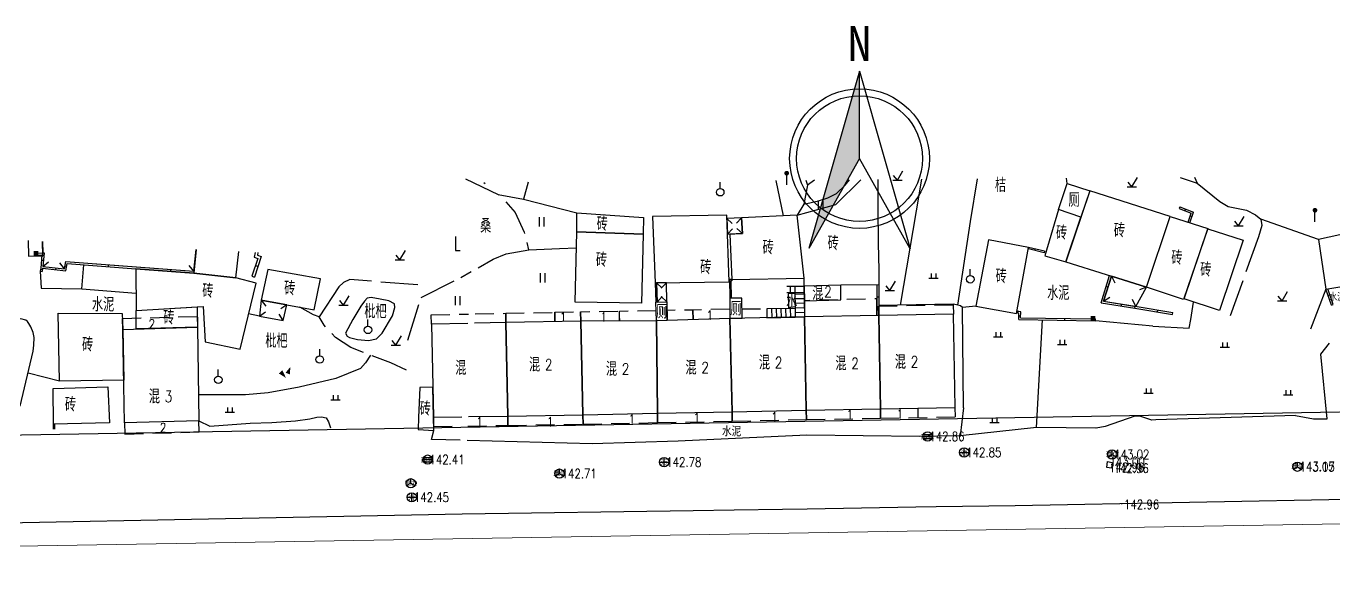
# Model space of a CAD drawing. Extents: x 529262 to 576451, y 2694391 to 2717535.
# Drawn here: x 564894.5 to 565034.8, y 2709668.8 to 2709726.5 of the extents above; entities that cross this region are included whole.
import ezdxf
from ezdxf.enums import TextEntityAlignment as Align
from ezdxf.xclip import XClip

# ---------------------------------------------------------------- set-up
doc = ezdxf.new("R2010")
doc.units = 0
doc.header["$XCLIPFRAME"] = 0
doc.linetypes.add('X3', pattern=[5, 4, -1])
doc.linetypes.add('X5', pattern=[3, 2, -1])
for name, color, linetype in [('a红线图', 1, 'Continuous'), ('COMPONENT', 8, 'Continuous'), ('DLDW', 8, 'Continuous'), ('DLSS', 4, 'Continuous'), ('DMTZ', 8, 'Continuous'), ('GCD', 8, 'Continuous'), ('GXYZ', 8, 'Continuous'), ('JMD', 8, 'Continuous'), ('PP-COM', 7, 'Continuous'), ('RD-红线', 7, 'Continuous'), ('ZBTZ', 8, 'Continuous'), ('ZJ', 7, 'Continuous'), ('路名', 7, 'Continuous')]:
    doc.layers.add(name, color=color, linetype=linetype)
doc.styles.add('HZ', font='rs.shx', dxfattribs={"width": 0.8, "bigfont": 'hztxt.shx'})
doc.styles.get("Standard").update_dxf_attribs({"font": '', "height": 2.5, "bigfont": 'smfs.shx'})
doc.styles.add('宋体', font='', dxfattribs={"width": 0.75})
doc.styles.get('Standard').set_extended_font_data('FangSong_GB2312')
doc.styles.get('宋体').set_extended_font_data('SimSun')
doc.linetypes.add('10421', pattern='A,2,[150,AAA.SHX,S=0.5,R=0,X=0,Y=0.5],1e-11', length=2)
doc.linetypes.add('10422', pattern='A,0.75,[150,AAA.SHX,S=0.5,R=0,X=0,Y=0.5],1.5,[177,AAA.SHX,S=1,R=0,X=0,Y=0.4],0.75', length=3)
doc.linetypes.add('1161', pattern='A,0,[149,AAA.SHX,S=0.15,R=0,X=0,Y=0],-1.6', length=1.6)
doc.linetypes.add('444', pattern='A,4.5,[145,AAA.SHX,S=1,R=0,X=0,Y=1],4.5,-0.5,[146,AAA.SHX,S=1,R=0,X=0,Y=0],-0.5', length=10)

# ---------------------------------------------------------------- blocks, each defined once
blk = doc.blocks.new('Compass1')
for p, q in [((0, 12.5), (-7.25, -12.86)), ((0, 0), (0, 12.5)), ((0, 0), (-7.25, -12.86))]:
    blk.add_line(p, q)
at = {"color": 2}
for p, q in [((0, 12.5), (7.26, -12.9)), ((7.26, -12.9), (0, 0))]:
    blk.add_line(p, q, dxfattribs=at)
at = {"color": 3}
blk.add_circle((0, 0), 10, dxfattribs=at)
at = {"color": 2}
blk.add_circle((0, 0), 9, dxfattribs=at)
blk.add_solid([(-7.25, -12.86), (0, 12.5), (0, 0)], dxfattribs=at)
at = {"color": 3}
blk.add_text('N', height=5, dxfattribs=at).set_placement((-0.01, 13.97), align=Align.CENTER)
blk = doc.blocks.new('A$C19FD0107')
at = {"layer": 'RD-红线', "color": 8, "linetype": 'Continuous', "flags": 128}
blk.add_lwpolyline([(-5851.79, 15296.32), (-6220.87, 15289.86), (-6220.99, 15289.86)], dxfattribs=at)
blk = doc.blocks.new('GC200')
at = {"linetype": 'Continuous', "const_width": 0.2, "flags": 128}
blk.add_lwpolyline([(-0.1, 0, 1), (0.1, 0, 1)], format="xyb", close=True, dxfattribs=at)
blk = doc.blocks.new('gc121')
at = {"color": 8}
for p, q in [((-0.5, -1), (-0.5, 1)), ((0.5, -1), (0.5, 1))]:
    blk.add_line(p, q, dxfattribs=at)
blk = doc.blocks.new('gc125')
at = {"color": 8}
blk.add_line((0, 0.8), (0, 2.2), dxfattribs=at)
blk.add_circle((0, 0), 0.8, dxfattribs=at)
blk = doc.blocks.new('gc119')
at = {"color": 8}
for p, q in [((-1, 0), (1, 0)), ((-0.5, 1), (-0.5, 0)), ((0.5, 1), (0.5, 0))]:
    blk.add_line(p, q, dxfattribs=at)
blk = doc.blocks.new('gc123')
at = {"color": 8}
for p, q in [((-1, 0), (1, 0)), ((0, 0), (-0.8, 1)), ((0, 0), (1.2, 2))]:
    blk.add_line(p, q, dxfattribs=at)
blk = doc.blocks.new('gc165')
at = {"color": 8}
blk.add_line((0, 0), (0, 2), dxfattribs=at)
at = {"color": 8, "const_width": 0.5}
blk.add_lwpolyline([(-0.25, 2.5, 1), (0.25, 2.5, 1)], format="xyb", close=True, dxfattribs=at)
blk = doc.blocks.new('gc205')
for p, q in [((0, 3), (0, 0)), ((0, 0), (1, 0))]:
    blk.add_line(p, q)
blk = doc.blocks.new('gc002')
at = {"color": 8, "const_width": 1}
blk.add_lwpolyline([(-0.5, 0), (0.5, 0)], dxfattribs=at)
blk = doc.blocks.new('gc090')
at = {"color": 8}
for points in [[(-1.02, 0.41, 1, 0, 0), (0.15, -0.9, 0, 0, 0)], [(1.07, 1.45, 0, 1, 0), (0.52, 0.05, 1, 1, 0)]]:
    blk.add_lwpolyline(points, format="xyseb", dxfattribs=at)
blk = doc.blocks.new('gcbj0102')
for p, q in [((-1, 0), (1, 0)), ((0, -1), (0, 1))]:
    blk.add_line(p, q)
blk.add_circle((0, 0), 1)
blk = doc.blocks.new('gcbj0103')
for p, q in [((-1, 0), (1, 0)), ((-0.9, 0.43), (0.9, 0.43)), ((-0.88, -0.47), (0.88, -0.47))]:
    blk.add_line(p, q)
blk.add_circle((0, 0), 1)
blk = doc.blocks.new('gcbj0107')
for q in [(-0.87, -0.5), (0, 1), (0.87, -0.5)]:
    blk.add_line((0, 0), q)
blk.add_circle((0, 0), 1)

msp = doc.modelspace()

# ---------------------------------------------------------------- linework, layer by layer
at = {"layer": 'a红线图', "color": 8, "linetype": 'Continuous', "lineweight": 0, "flags": 128}
msp.add_lwpolyline([(564727.349, 2709667.84), (566620.304, 2709699.43)], dxfattribs=at)
msp.add_lwpolyline([(564727.349, 2709667.84), (566620.304, 2709699.43)], dxfattribs=at)
at = {"layer": 'DLDW', "color": 252, "linetype": 'Continuous', "flags": 128}
for points in [[(565005.306, 2709706.759), (565006.232, 2709709.564), (565008.661, 2709708.755), (565007.707, 2709705.944)], [(564970.008, 2709697.232), (564970.029, 2709695.055), (564971.326, 2709695.087), (564971.297, 2709697.244)], [(564962.067, 2709696.815), (564963.244, 2709696.857), (564963.309, 2709694.837), (564962.138, 2709694.798)]]:
    msp.add_lwpolyline(points, close=True, dxfattribs=at)
at = {"layer": 'DLDW', "color": 252, "linetype": '10421', "flags": 128}
msp.add_lwpolyline([(564977.015, 2709696.29), (564976.342, 2709696.212), (564976.326, 2709697.785), (564976.984, 2709697.785)], close=True, dxfattribs=at)
at = {"layer": 'DLSS', "linetype": 'X3', "flags": 128}
for points, elevation in [([(564941.658, 2709710.058), (564945.159, 2709708.359), (564945.798, 2709707.796), (564946.964, 2709706.426), (564947.936, 2709704.315), (564948.412, 2709702.436)], 143.538), ([(565026.758, 2709703.816), (565023.497, 2709694.682)], 143.55), ([(564935.322, 2709689.487), (564933.628, 2709690.3), (564931.443, 2709691.111), (564929.326, 2709691.936), (564927.707, 2709693.006), (564926.472, 2709694.323), (564925.945, 2709695.218), (564925.32, 2709695.447), (564923.851, 2709696.269)], 143.017)]:
    msp.add_lwpolyline(points, dxfattribs=dict(at, elevation=elevation))
msp.add_lwpolyline([(565018.338, 2709710.209), (565020.166, 2709709.59)], dxfattribs=at)
at = {"layer": 'DLSS', "linetype": 'X3'}
for points in [[(565019.91, 2709710.22), (565020.166, 2709709.59), (565022.598, 2709707.604), (565023.524, 2709707.098), (565025.471, 2709706.672), (565026.444, 2709706.193), (565027.002, 2709705.735), (565027.127, 2709705.032), (565026.758, 2709703.816)], [(564943.02, 2709700.513), (564944.635, 2709701.418), (564946.029, 2709701.995), (564948.437, 2709702.441), (564951.753, 2709702.564), (564953.568, 2709702.632)], [(564935.473, 2709692.727), (564936.879, 2709697.302), (564941.141, 2709699.461), (564942.263, 2709700.09)], [(564936.55, 2709698.658), (564929.251, 2709699.231), (564928.547, 2709698.93), (564928.059, 2709698.439), (564925.945, 2709695.218)]]:
    msp.add_lwpolyline(points, dxfattribs=at)
at = {"layer": 'DLSS', "linetype": 'Continuous', "elevation": 143.094, "flags": 128}
for points in [[(565070.733, 2709676.198), (565038.074, 2709675.63), (565000.635, 2709674.943), (564992.155, 2709674.806)], [(564989.996, 2709674.772), (564978.318, 2709674.583)], [(564941.297, 2709674.027), (564864.998, 2709672.521)], [(564975.671, 2709674.541), (564970.47, 2709674.457), (564966.092, 2709674.401), (564941.297, 2709674.027)]]:
    msp.add_lwpolyline(points, dxfattribs=at)
at = {"layer": 'DMTZ', "linetype": '10422', "flags": 128}
for points, elevation in [([(564977.968, 2709707.33), (564979.537, 2709707.686), (564980.529, 2709708.016), (564981.466, 2709708.471), (564982.416, 2709709.358), (564982.847, 2709709.948)], 143.394), ([(564994.487, 2709696.495), (564994.034, 2709696.594), (564985.996, 2709696.463)], 143.464), ([(564914.192, 2709683.471), (564918.544, 2709683.8), (564920.859, 2709683.865)], 143.488)]:
    msp.add_lwpolyline(points, dxfattribs=dict(at, elevation=elevation))
at = {"layer": 'DMTZ', "linetype": '10421'}
for points in [[(564943.623, 2709709.66), (564943.759, 2709709.553)], [(565009.287, 2709683.282), (565002.921, 2709683.345), (564994.738, 2709682.443)]]:
    msp.add_lwpolyline(points, dxfattribs=at)
at = {"layer": 'DMTZ', "linetype": '10421', "elevation": 143.597, "flags": 128}
msp.add_lwpolyline([(564928.937, 2709693.161), (564929.208, 2709693.015), (564930.063, 2709692.806), (564931.252, 2709692.702), (564932.107, 2709692.869), (564932.712, 2709693.474), (564933.818, 2709695.33), (564934.068, 2709696.227), (564934.019, 2709696.645), (564933.422, 2709696.937), (564932.504, 2709697.145), (564931.523, 2709697.291), (564931.107, 2709697.227), (564930.814, 2709696.916), (564930.418, 2709696.394), (564929.542, 2709694.955), (564928.76, 2709693.495)], close=True, dxfattribs=at)
at = {"layer": 'DMTZ', "linetype": '10422', "flags": 128}
for points in [[(564995.115, 2709685.457), (564994.982, 2709696.218), (564994.766, 2709696.429), (564994.487, 2709696.495)], [(564893.866, 2709685.648), (564895.258, 2709691.548), (564895.306, 2709692.197), (564895.354, 2709692.998), (564895.255, 2709693.557), (564894.985, 2709694.142), (564894.783, 2709694.517), (564894.629, 2709694.731), (564894.46, 2709694.863), (564893.929, 2709695.012), (564893.007, 2709694.992)]]:
    msp.add_lwpolyline(points, dxfattribs=at)
at = {"layer": 'DMTZ', "linetype": '10421', "elevation": 143.891, "flags": 128}
msp.add_lwpolyline([(564920.859, 2709683.865), (564923.392, 2709684.055), (564924.942, 2709684.273), (564925.705, 2709684.447), (564926.18, 2709684.494), (564926.707, 2709684.372), (564926.962, 2709683.963), (564927.176, 2709683.322)], dxfattribs=at)
at = {"layer": 'DMTZ', "linetype": '10421', "flags": 128}
msp.add_lwpolyline([(565030.741, 2709684.627), (565015.751, 2709684.162), (565015.319, 2709684.141), (565014.123, 2709684.525), (565013.48, 2709684.558), (565010.315, 2709683.442), (565009.337, 2709683.282)], dxfattribs=at)
at = {"layer": 'DMTZ', "linetype": '10422'}
msp.add_lwpolyline([(564964.485, 2709681.864), (564955.243, 2709681.594)], dxfattribs=at)
at = {"layer": 'GXYZ', "linetype": 'Continuous', "flags": 128}
msp.add_lwpolyline([(565010.984, 2709678.963), (565010.492, 2709679.059), (565010.547, 2709679.684), (565011.039, 2709679.588)], close=True, dxfattribs=at)
at = {"layer": 'JMD', "linetype": 'Continuous'}
for p, q in [((565018.336, 2709707.044), (565018.261, 2709706.858)), ((564969.695, 2709705.808), (564970.284, 2709705.266)), ((564971.276, 2709705.877), (564970.739, 2709705.284)), ((565018.91, 2709706.814, 143.454), (565018.836, 2709706.629, 143.454)), ((565019.619, 2709706.003), (565019.429, 2709706.066)), ((564969.76, 2709704.101), (564970.298, 2709704.692)), ((564971.371, 2709704.192), (564970.774, 2709704.725)), ((564895.724, 2709701.868), (564895.719, 2709702.076)), ((564896.139, 2709701.324), (564896.339, 2709701.306)), ((565002.771, 2709702.514), (565002.736, 2709702.368)), ((565003.798, 2709702.268), (565003.763, 2709702.122)), ((564896.008, 2709700.141), (564896.205, 2709700.109)), ((564896.039, 2709700.336, 143.444), (564896.236, 2709700.304, 143.444)), ((564896.277, 2709700.643), (564896.897, 2709701.148)), ((564897.683, 2709700.285), (564897.705, 2709700.484)), ((564898.6, 2709700.384), (564898.121, 2709701.024)), ((564898.85, 2709700.651), (564898.653, 2709700.685)), ((564903.327, 2709700.625), (564903.342, 2709700.824)), ((564909.994, 2709700.11), (564910.009, 2709700.309)), ((564912.496, 2709700.121), (564911.984, 2709700.736)), ((564919.097, 2709700.745), (564919.382, 2709700.652)), ((564918.718, 2709699.592), (564919.003, 2709699.498)), ((564962.144, 2709698.886), (564962.723, 2709698.335)), ((564963.215, 2709698.901), (564962.657, 2709698.328)), ((564970.244, 2709699.246), (564970.249, 2709699.096)), ((564976.127, 2709698.537), (564977.997, 2709698.538)), ((564976.494, 2709698.543), (564976.51, 2709697.807)), ((564976.994, 2709698.55), (564977.008, 2709697.814)), ((564977.997, 2709698.538), (564978.009, 2709697.829)), ((565010.419, 2709698.497), (565010.61, 2709698.437)), ((565010.974, 2709699.602), (565011.345, 2709698.893)), ((564962.023, 2709698.057), (564962.173, 2709698.062)), ((564962.217, 2709696.821), (564962.762, 2709697.406)), ((564963.244, 2709696.857), (564962.664, 2709697.409)), ((564969.997, 2709698.435), (564970.147, 2709698.436)), ((564978.009, 2709697.829), (564976.144, 2709697.801)), ((564976.983, 2709697.814), (564977.037, 2709695.2)), ((564976.986, 2709697.7), (564978.011, 2709697.715)), ((564976.996, 2709697.2), (564978.019, 2709697.217)), ((564985.996, 2709697.362, -742.682), (564985.796, 2709697.362, -742.682)), ((565010.133, 2709696.91), (565010.813, 2709697.331)), ((565013.594, 2709696.356), (565013.245, 2709697.076)), ((565014.749, 2709698.422), (565014.005, 2709698.126)), ((565034.227, 2709697.52), (565034.416, 2709697.585)), ((564919.532, 2709695.308), (564920.174, 2709695.784)), ((564919.732, 2709697.014), (564920.208, 2709696.371)), ((564922.482, 2709696.517), (564921.811, 2709696.081)), ((564977.018, 2709696.117), (564974.004, 2709696.094)), ((564974.004, 2709696.094), (564974.008, 2709695.132)), ((564974.504, 2709696.098), (564974.51, 2709695.143)), ((564975.004, 2709696.102), (564975.013, 2709695.155)), ((564975.504, 2709696.105), (564975.515, 2709695.166)), ((564976.004, 2709696.109), (564976.018, 2709695.177)), ((564976.504, 2709696.113), (564976.52, 2709695.189)), ((564977.006, 2709696.7), (564978.028, 2709696.718)), ((564977.017, 2709696.2), (564978.037, 2709696.219)), ((564977.027, 2709695.7), (564978.045, 2709695.72)), ((565000.94, 2709695.624, -519.975), (565000.976, 2709695.82, -519.975)), ((565012.043, 2709696.402), (565012.075, 2709696.599)), ((565013.491, 2709696.17), (565013.523, 2709696.367)), ((565015.925, 2709695.767, 143.352), (565015.957, 2709695.965, 143.352)), ((565017.548, 2709695.499), (565017.58, 2709695.696)), ((565034.589, 2709696.481), (565034.778, 2709696.547)), ((564922.075, 2709694.848), (564921.639, 2709695.519)), ((564974.008, 2709695.132), (564977.037, 2709695.2)), ((564977.037, 2709695.2), (564978.045, 2709695.221)), ((565001.034, 2709695.338), (565001.234, 2709695.333)), ((565005.959, 2709694.861), (565005.962, 2709695.061)), ((565009.25, 2709694.809), (565009.253, 2709695.009)), ((564897.426, 2709683.491, 142.912), (564897.576, 2709683.493, 142.912)), ((564897.56, 2709683.163, 142.81), (564897.58, 2709683.18))]:
    msp.add_line(p, q, dxfattribs=at)
at = {"layer": 'JMD', "linetype": 'Continuous', "flags": 128}
for points, elevation in [([(564985.898, 2709709.97), (564985.887, 2709707.135), (564985.946, 2709703.113), (564986.015, 2709700.265), (564985.997, 2709698.679), (564981.923, 2709698.643), (564977.997, 2709698.538), (564977.982, 2709699.382), (564977.237, 2709706.137), (564981.407, 2709707.282), (564984.073, 2709709.957)], -742.682), ([(565018.336, 2709707.044), (565019.772, 2709706.47)], 143.454), ([(565018.261, 2709706.858), (565019.523, 2709706.354)], 143.454), ([(564896.25, 2709703.34), (564896.278, 2709702.1), (564896.413, 2709702.105), (564896.277, 2709700.643), (564898.6, 2709700.384), (564898.742, 2709701.189), (564912.496, 2709700.121), (564912.747, 2709702.478)], 143.642), ([(564896.06, 2709700.466), (564896.008, 2709700.141)], 143.444), ([(564896.259, 2709700.444), (564896.205, 2709700.109)], 143.444), ([(564985.797, 2709698.677), (564985.795, 2709695.383)], -742.682), ([(564985.997, 2709698.679), (564985.995, 2709695.387)], -742.682), ([(565001.041, 2709695.605), (565000.789, 2709695.652)], -519.975), ([(565001.245, 2709695.771), (565000.825, 2709695.848)], -519.975), ([(565013.491, 2709696.17), (565017.548, 2709695.499)], 143.352), ([(565013.523, 2709696.367), (565017.58, 2709695.696)], 143.352), ([(564941.903, 2709694.529), (564937.986, 2709694.452), (564938.204, 2709684.451), (564941.252, 2709684.498)], 142.839), ([(564941.979, 2709684.509), (564946.176, 2709684.573), (564945.983, 2709694.609), (564942.632, 2709694.543)], 142.839), ([(564897.43, 2709683.178), (564897.424, 2709683.699)], 142.912), ([(564897.58, 2709683.18), (564897.574, 2709683.703)], 142.912)]:
    msp.add_lwpolyline(points, dxfattribs=dict(at, elevation=elevation))
for points in [[(565008.661, 2709708.755), (565006.076, 2709701.133), (565014.749, 2709698.422), (565017.277, 2709705.996)], [(564953.611, 2709704.374), (564953.613, 2709706.403), (564960.756, 2709705.893), (564960.711, 2709704.124)], [(564961.717, 2709705.999), (564961.994, 2709698.884), (564969.952, 2709698.996), (564969.683, 2709706.149)], [(564971.371, 2709704.192), (564971.276, 2709705.877), (564969.695, 2709705.808), (564969.76, 2709704.101)], [(564970.244, 2709699.246), (564977.982, 2709699.382), (564977.237, 2709706.137), (564971.276, 2709705.877), (564971.371, 2709704.192), (564970.029, 2709704.116)], [(565007.707, 2709705.944), (565005.306, 2709706.759), (565003.814, 2709701.791), (565006.076, 2709701.133)], [(565017.277, 2709705.996), (565021.315, 2709704.716), (565018.713, 2709697.094), (565014.749, 2709698.422)], [(565021.331, 2709704.667), (565025.132, 2709703.456), (565022.588, 2709695.914), (565018.783, 2709697.154)], [(564997.795, 2709703.495), (564996.427, 2709696.384), (565000.776, 2709695.581), (565002.087, 2709702.678)], [(564963.215, 2709698.901), (564962.144, 2709698.886), (564962.217, 2709696.821), (564963.244, 2709696.857)], [(564981.923, 2709698.643), (564977.997, 2709698.538), (564978.024, 2709696.967), (564981.95, 2709697.072)], [(564946.176, 2709684.573), (564954.25, 2709684.715), (564954.016, 2709694.767), (564945.983, 2709694.609)], [(564954.25, 2709684.715), (564962.248, 2709684.869), (564962.138, 2709694.798), (564954.016, 2709694.767)], [(564962.138, 2709694.798), (564962.248, 2709684.869), (564970.254, 2709685.02), (564970.029, 2709695.055)], [(564970.029, 2709695.055), (564970.254, 2709685.02), (564978.22, 2709685.198), (564978.045, 2709695.221)], [(564978.045, 2709695.221), (564978.22, 2709685.198), (564986.177, 2709685.352), (564985.995, 2709695.387)], [(564985.995, 2709695.387), (564986.177, 2709685.352), (564994.221, 2709685.487), (564994.021, 2709695.532)], [(564938.133, 2709687.674), (564936.732, 2709687.643), (564936.622, 2709684.423), (564936.582, 2709683.124), (564938.262, 2709683.034), (564938.204, 2709684.451)]]:
    msp.add_lwpolyline(points, close=True, dxfattribs=at)
for points in [[(565019.205, 2709705.385), (565019.523, 2709706.354)], [(565019.396, 2709705.324), (565019.772, 2709706.47)], [(565003.798, 2709702.268), (565002.087, 2709702.678)], [(564895.321, 2709702.06), (564895.326, 2709702.06)], [(564895.719, 2709702.076), (564896.413, 2709702.105)], [(564895.724, 2709701.868), (564896.193, 2709701.896)], [(564896.193, 2709701.896), (564896.06, 2709700.466)], [(564896.413, 2709702.105), (564896.277, 2709700.643)], [(564912.747, 2709702.478), (564912.475, 2709699.922), (564916.986, 2709699.432), (564917.324, 2709702.239)], [(564919.35, 2709701.514), (564918.718, 2709699.592)], [(564919.058, 2709702.148), (564918.984, 2709701.646)], [(564918.984, 2709701.646), (564919.35, 2709701.514)], [(564919.726, 2709701.697), (564919.003, 2709699.498)], [(564919.359, 2709702.133), (564919.316, 2709701.845)], [(564919.316, 2709701.845), (564919.726, 2709701.697)], [(565003.763, 2709702.122), (565002.059, 2709702.53)], [(564896.259, 2709700.444), (564898.765, 2709700.164)], [(564896.277, 2709700.643), (564898.6, 2709700.384)], [(564898.6, 2709700.384), (564898.742, 2709701.189)], [(564898.742, 2709701.189), (564906.288, 2709700.59)], [(564898.765, 2709700.164), (564898.908, 2709700.975)], [(564898.908, 2709700.975), (564906.273, 2709700.391)], [(564906.273, 2709700.391), (564912.475, 2709699.922)], [(564906.288, 2709700.59), (564912.496, 2709700.121)], [(564961.994, 2709698.884), (564962.067, 2709696.815)], [(564962.144, 2709698.886), (564962.217, 2709696.821)], [(564970.244, 2709699.246), (564969.99, 2709699.237)], [(564969.99, 2709699.237), (564970.008, 2709697.232)], [(564970.249, 2709699.096), (564970.141, 2709699.092)], [(564970.141, 2709699.092), (564970.158, 2709697.233)], [(564978.054, 2709695.221), (564978.024, 2709696.967), (564977.997, 2709698.538)], [(565009.873, 2709696.749), (565010.783, 2709699.662)], [(565010.133, 2709696.91), (565010.974, 2709699.602)], [(565034.589, 2709696.481), (565033.987, 2709698.212)], [(565034.778, 2709696.547), (565034.187, 2709698.245)], [(565001.229, 2709695.135), (565001.245, 2709695.771)], [(565009.873, 2709696.749), (565013.491, 2709696.17)], [(565010.133, 2709696.91), (565013.523, 2709696.367)], [(565001.024, 2709694.938), (565001.041, 2709695.605)], [(565001.024, 2709694.938), (565009.25, 2709694.809)], [(565001.229, 2709695.135), (565009.253, 2709695.009)], [(565010.984, 2709678.963), (565010.492, 2709679.059), (565010.547, 2709679.684), (565011.039, 2709679.588)]]:
    msp.add_lwpolyline(points, dxfattribs=at)
for points, elevation in [([(564953.426, 2709696.817), (564953.611, 2709704.374), (564960.711, 2709704.124), (564960.525, 2709696.707)], 142.53), ([(565033.197, 2709703.524), (565033.987, 2709698.212), (565039.606, 2709699.131), (565038.592, 2709704.728)], 143.679), ([(564906.273, 2709700.391), (564906.318, 2709695.92), (564913.478, 2709696.342), (564913.701, 2709692.56), (564917.448, 2709691.763), (564919.172, 2709698.859), (564916.986, 2709699.432), (564912.475, 2709699.922)], -519.691), ([(564920.431, 2709700.32), (564919.732, 2709697.014), (564925.411, 2709695.987), (564926.087, 2709699.311)], 144.197), ([(565013.594, 2709696.356), (565014.749, 2709698.422), (565010.974, 2709699.602), (565010.133, 2709696.91)], 143.352), ([(564912.855, 2709696.305), (564912.89, 2709694.11), (564906.303, 2709693.927), (564906.318, 2709695.92)], 143.419), ([(564919.732, 2709697.014), (564919.532, 2709695.308), (564922.075, 2709694.848), (564922.482, 2709696.517)], 144.16), ([(564898.066, 2709688.334), (564897.943, 2709695.635), (564904.805, 2709695.599), (564904.855, 2709693.887), (564904.966, 2709688.43)], 142.928), ([(564904.855, 2709693.887), (564912.89, 2709694.11), (564913.028, 2709684.078), (564905.061, 2709683.832)], -520.534), ([(564897.376, 2709687.548), (564903.271, 2709687.727), (564903.453, 2709683.846), (564897.424, 2709683.699)], 142.912)]:
    msp.add_lwpolyline(points, close=True, dxfattribs=dict(at, elevation=elevation))
at = {"layer": 'JMD', "linetype": 'X5'}
for points, elevation in [([(564894.715, 2709703.42), (564894.753, 2709701.744), (564896.285, 2709701.779), (564896.25, 2709703.34)], -741.653), ([(564904.855, 2709693.887), (564904.822, 2709695.054), (564912.857, 2709695.277), (564912.89, 2709694.11)], -520.534), ([(564937.986, 2709694.452), (564937.966, 2709695.455), (564941.968, 2709695.533)], 142.839), ([(564942.697, 2709695.548), (564945.963, 2709695.612), (564945.983, 2709694.609)], 142.839), ([(564905.061, 2709683.832), (564905.098, 2709682.635), (564913.065, 2709682.881), (564913.028, 2709684.078)], 142.707)]:
    msp.add_lwpolyline(points, dxfattribs=dict(at, elevation=elevation))
at = {"layer": 'JMD', "linetype": '444', "elevation": 143.396, "flags": 128}
msp.add_lwpolyline([(564896.008, 2709700.141), (564896.09, 2709698.296), (564900.467, 2709698.241), (564900.691, 2709700.834)], dxfattribs=at)
at = {"layer": 'JMD', "linetype": 'X5', "elevation": -742.682, "flags": 128}
msp.add_lwpolyline([(564985.795, 2709695.383), (564985.796, 2709697.175), (564978.024, 2709696.967), (564978.054, 2709695.221)], dxfattribs=at)
at = {"layer": 'JMD', "linetype": 'X5'}
for points in [[(564945.983, 2709694.609), (564945.963, 2709695.612), (564951.231, 2709695.716), (564951.25, 2709694.713)], [(564951.25, 2709694.713), (564951.231, 2709695.716), (564953.996, 2709695.77), (564954.016, 2709694.767)], [(564985.995, 2709695.387), (564985.976, 2709696.39), (564994.001, 2709696.535), (564994.021, 2709695.532)], [(564938.204, 2709684.451), (564938.223, 2709683.448), (564941.187, 2709683.494)], [(564941.914, 2709683.505), (564946.195, 2709683.57), (564946.176, 2709684.573)], [(564946.176, 2709684.573), (564946.195, 2709683.57), (564954.269, 2709683.712), (564954.25, 2709684.715)], [(564954.25, 2709684.715), (564954.269, 2709683.712), (564962.267, 2709683.866), (564962.248, 2709684.869)], [(564962.248, 2709684.869), (564962.267, 2709683.866), (564970.273, 2709684.017), (564970.254, 2709685.02)], [(564970.254, 2709685.02), (564970.273, 2709684.017), (564978.239, 2709684.195), (564978.22, 2709685.198)], [(564978.22, 2709685.198), (564978.239, 2709684.195), (564986.196, 2709684.349), (564986.177, 2709685.352)], [(564986.177, 2709685.352), (564986.196, 2709684.349), (564994.24, 2709684.484), (564994.221, 2709685.487)]]:
    msp.add_lwpolyline(points, dxfattribs=at)
at = {"layer": 'JMD', "linetype": 'X5', "flags": 128}
for points in [[(564954.016, 2709694.767), (564953.996, 2709695.77), (564958.175, 2709695.857), (564958.179, 2709694.783)], [(564958.179, 2709694.783), (564958.175, 2709695.857), (564962.098, 2709695.927), (564962.138, 2709694.798)], [(564963.309, 2709694.837), (564963.273, 2709695.953), (564966.043, 2709695.999), (564966.078, 2709694.927)], [(564966.078, 2709694.927), (564966.043, 2709695.999), (564970.021, 2709696.08), (564970.029, 2709695.055)], [(564971.312, 2709696.085), (564974.004, 2709696.094), (564974.008, 2709695.132)], [(564990.199, 2709685.42), (564990.215, 2709684.417)]]:
    msp.add_lwpolyline(points, dxfattribs=at)
at = {"layer": 'JMD', "linetype": '444', "flags": 128}
msp.add_lwpolyline([(565034.132, 2709684.262), (565033.448, 2709691.206)], dxfattribs=at)
at = {"layer": 'ZBTZ', "linetype": 'Continuous'}
msp.add_lwpolyline([(564948.388, 2709709.695), (564947.861, 2709707.86)], dxfattribs=at)
at = {"layer": 'ZBTZ', "linetype": '1161'}
for points in [[(564974.944, 2709709.89), (564975.762, 2709706.073)], [(564978.177, 2709709.914), (564978.339, 2709709.376)], [(564978.339, 2709709.376), (564977.968, 2709707.33), (564977.237, 2709706.137)]]:
    msp.add_lwpolyline(points, dxfattribs=at)
at = {"layer": 'ZBTZ', "linetype": 'Continuous', "elevation": 143.205, "flags": 128}
msp.add_lwpolyline([(564979.092, 2709709.921), (564978.339, 2709709.376)], dxfattribs=at)
at = {"layer": 'ZBTZ', "linetype": '1161', "flags": 128}
for points, elevation in [([(564990.58, 2709710.005), (564990.002, 2709706.609), (564988.284, 2709696.5)], 143.55), ([(564994.487, 2709696.495), (564995.838, 2709705.47), (564996.587, 2709710.049)], 143.464), ([(565006.232, 2709709.564), (565006.162, 2709710.119)], 143.497), ([(564945.159, 2709708.359), (564947.861, 2709707.86), (564953.613, 2709706.403)], 142.858), ([(565033.197, 2709703.524), (565027.002, 2709705.735)], 143.679), ([(564900.467, 2709698.241), (564906.299, 2709697.785)], 143.417), ([(565033.987, 2709698.212), (565032.356, 2709693.897)], 143.731), ([(565015.406, 2709694.22), (565019.314, 2709694.009), (565019.49, 2709694.952), (565019.797, 2709696.823)], 143.314), ([(565015.406, 2709694.22), (565009.25, 2709694.809)], 143.314), ([(565033.448, 2709691.206), (565034.38, 2709692.414)], 143.706), ([(564931.443, 2709691.111), (564930.919, 2709690.292), (564930.378, 2709689.668), (564927.743, 2709688.622), (564923.799, 2709687.664), (564920.468, 2709687.062), (564918.048, 2709686.871), (564912.99, 2709686.839)], 143.17), ([(564898.066, 2709688.334), (564894.703, 2709689.198)], 142.928), ([(564995.115, 2709685.457), (564994.738, 2709682.443)], 143.179), ([(565030.741, 2709684.627), (565032.677, 2709684.291), (565034.132, 2709684.262)], 143.535), ([(564941.089, 2709681.984), (564937.989, 2709682.069), (564938.262, 2709683.034)], 142.63), ([(564955.243, 2709681.594), (564941.813, 2709681.964)], 142.63), ([(564994.738, 2709682.443), (564992.333, 2709682.414), (564990.378, 2709682.386), (564978.267, 2709682.524), (564964.485, 2709681.864)], 142.718), ([(564992.155, 2709674.806), (564989.996, 2709674.772)], 143.094), ([(564978.318, 2709674.583), (564975.671, 2709674.541)], 143.094)]:
    msp.add_lwpolyline(points, dxfattribs=dict(at, elevation=elevation))
at = {"layer": 'ZBTZ', "linetype": '1161', "ltscale": 0.5, "flags": 128}
msp.add_lwpolyline([(564996.427, 2709696.384), (564994.982, 2709696.218)], dxfattribs=at)
for points, elevation in [([(564919.532, 2709695.308), (564918.369, 2709695.555)], 143.814), ([(564913.028, 2709684.078), (564914.192, 2709683.471)], 142.707)]:
    msp.add_lwpolyline(points, dxfattribs=dict(at, elevation=elevation))
at = {"layer": 'ZBTZ', "linetype": 'Continuous', "flags": 128}
msp.add_lwpolyline([(565002.921, 2709683.345), (565003.59, 2709694.898)], dxfattribs=at)

# ---------------------------------------------------------------- block references
at = {"layer": 'COMPONENT', "linetype": 'Continuous', "xscale": 0.5, "yscale": 0.5}
for name, p in [('gcbj0103', (564991.238, 2709682.39)), ('gcbj0103', (564937.584, 2709679.894)), ('gcbj0102', (564995.163, 2709680.662)), ('gcbj0107', (565011.047, 2709680.443)), ('gcbj0107', (564951.733, 2709678.39)), ('gcbj0102', (564962.964, 2709679.634)), ('gcbj0107', (565030.936, 2709679.136)), ('gcbj0107', (564935.769, 2709677.351)), ('gcbj0102', (564935.88, 2709675.845))]:
    msp.add_blockref(name, p, dxfattribs=at)
at = {"layer": 'DMTZ', "linetype": 'Continuous', "xscale": 0.5, "yscale": 0.5}
msp.add_blockref('gc090', (564922.312, 2709689.115), dxfattribs=at)
at = {"layer": 'GCD', "linetype": 'Continuous'}
ref = msp.add_blockref('GC200', (564991.198, 2709682.39, 142.856), dxfattribs=dict(at, xscale=0.1999999999534339, yscale=0.1999999999534339, zscale=0.1999999999534339))
ref.add_attrib('height', '142.86', dxfattribs={"linetype": 'Continuous', "height": 1, "style": 'HZ', "width": 0.8}).set_placement((564991.438, 2709682.39, 142.856), align=Align.MIDDLE_LEFT)
ref = msp.add_blockref('GC200', (564991.198, 2709682.39, 142.856), dxfattribs=dict(at, xscale=0.1999999999534339, yscale=0.1999999999534339, zscale=0.1999999999534339))
ref.add_attrib('height', '142.86', dxfattribs={"linetype": 'Continuous', "height": 1, "style": 'HZ', "width": 0.8}).set_placement((564991.438, 2709682.39, 142.856), align=Align.MIDDLE_LEFT)
ref = msp.add_blockref('GC200', (564937.543, 2709679.892, 142.411), dxfattribs=dict(at, xscale=0.1999999999534339, yscale=0.1999999999534339, zscale=0.1999999999534339))
ref.add_attrib('height', '142.41', dxfattribs={"linetype": 'Continuous', "height": 1, "style": 'HZ', "width": 0.8}).set_placement((564937.783, 2709679.892, 142.411), align=Align.MIDDLE_LEFT)
ref = msp.add_blockref('GC200', (564937.543, 2709679.892, 142.411), dxfattribs=dict(at, xscale=0.1999999999534339, yscale=0.1999999999534339, zscale=0.1999999999534339))
ref.add_attrib('height', '142.41', dxfattribs={"linetype": 'Continuous', "height": 1, "style": 'HZ', "width": 0.8}).set_placement((564937.783, 2709679.892, 142.411), align=Align.MIDDLE_LEFT)
ref = msp.add_blockref('GC200', (564995.154, 2709680.667, 142.847), dxfattribs=dict(at, xscale=0.1999999999534339, yscale=0.1999999999534339, zscale=0.1999999999534339))
ref.add_attrib('height', '142.85', dxfattribs={"linetype": 'Continuous', "height": 1, "style": 'HZ', "width": 0.8}).set_placement((564995.394, 2709680.667, 142.847), align=Align.MIDDLE_LEFT)
ref = msp.add_blockref('GC200', (564995.154, 2709680.667, 142.847), dxfattribs=dict(at, xscale=0.1999999999534339, yscale=0.1999999999534339, zscale=0.1999999999534339))
ref.add_attrib('height', '142.85', dxfattribs={"linetype": 'Continuous', "height": 1, "style": 'HZ', "width": 0.8}).set_placement((564995.394, 2709680.667, 142.847), align=Align.MIDDLE_LEFT)
ref = msp.add_blockref('GC200', (565011.043, 2709680.449, 143.017), dxfattribs=dict(at, xscale=0.1999999999534339, yscale=0.1999999999534339, zscale=0.1999999999534339))
ref.add_attrib('height', '143.02', dxfattribs={"linetype": 'Continuous', "height": 1, "style": 'HZ', "width": 0.8}).set_placement((565011.283, 2709680.449, 143.017), align=Align.MIDDLE_LEFT)
ref = msp.add_blockref('GC200', (565011.043, 2709680.449, 143.017), dxfattribs=dict(at, xscale=0.1999999999534339, yscale=0.1999999999534339, zscale=0.1999999999534339))
ref.add_attrib('height', '143.02', dxfattribs={"linetype": 'Continuous', "height": 1, "style": 'HZ', "width": 0.8}).set_placement((565011.283, 2709680.449, 143.017), align=Align.MIDDLE_LEFT)
ref = msp.add_blockref('GC200', (564951.728, 2709678.395, 142.714), dxfattribs=dict(at, xscale=0.1999999999534339, yscale=0.1999999999534339, zscale=0.1999999999534339))
ref.add_attrib('height', '142.71', dxfattribs={"linetype": 'Continuous', "height": 1, "style": 'HZ', "width": 0.8}).set_placement((564951.968, 2709678.395, 142.714), align=Align.MIDDLE_LEFT)
ref = msp.add_blockref('GC200', (564951.728, 2709678.395, 142.714), dxfattribs=dict(at, xscale=0.1999999999534339, yscale=0.1999999999534339, zscale=0.1999999999534339))
ref.add_attrib('height', '142.71', dxfattribs={"linetype": 'Continuous', "height": 1, "style": 'HZ', "width": 0.8}).set_placement((564951.968, 2709678.395, 142.714), align=Align.MIDDLE_LEFT)
ref = msp.add_blockref('GC200', (564962.955, 2709679.636, 142.775), dxfattribs=dict(at, xscale=0.1999999999534339, yscale=0.1999999999534339, zscale=0.1999999999534339))
ref.add_attrib('height', '142.78', dxfattribs={"linetype": 'Continuous', "height": 1, "style": 'HZ', "width": 0.8}).set_placement((564963.195, 2709679.636, 142.775), align=Align.MIDDLE_LEFT)
ref = msp.add_blockref('GC200', (564962.955, 2709679.636, 142.775), dxfattribs=dict(at, xscale=0.1999999999534339, yscale=0.1999999999534339, zscale=0.1999999999534339))
ref.add_attrib('height', '142.78', dxfattribs={"linetype": 'Continuous', "height": 1, "style": 'HZ', "width": 0.8}).set_placement((564963.195, 2709679.636, 142.775), align=Align.MIDDLE_LEFT)
ref = msp.add_blockref('GC200', (565010.488, 2709679.062, 142.963), dxfattribs=dict(at, xscale=0.1999999999534339, yscale=0.1999999999534339, zscale=0.1999999999534339))
ref.add_attrib('height', '142.96', dxfattribs={"linetype": 'Continuous', "height": 1, "style": 'HZ', "width": 0.8}).set_placement((565010.728, 2709679.062, 142.963), align=Align.MIDDLE_LEFT)
ref = msp.add_blockref('GC200', (565010.488, 2709679.062, 142.963), dxfattribs=dict(at, xscale=0.1999999999534339, yscale=0.1999999999534339, zscale=0.1999999999534339))
ref.add_attrib('height', '142.96', dxfattribs={"linetype": 'Continuous', "height": 1, "style": 'HZ', "width": 0.8}).set_placement((565010.728, 2709679.062, 142.963), align=Align.MIDDLE_LEFT)
ref = msp.add_blockref('GC200', (565010.543, 2709679.687, 142.997), dxfattribs=dict(at, xscale=0.1999999999534339, yscale=0.1999999999534339, zscale=0.1999999999534339))
ref.add_attrib('height', '143.00', dxfattribs={"linetype": 'Continuous', "height": 1, "style": 'HZ', "width": 0.8}).set_placement((565010.783, 2709679.687, 142.997), align=Align.MIDDLE_LEFT)
ref = msp.add_blockref('GC200', (565010.543, 2709679.687, 142.997), dxfattribs=dict(at, xscale=0.1999999999534339, yscale=0.1999999999534339, zscale=0.1999999999534339))
ref.add_attrib('height', '143.00', dxfattribs={"linetype": 'Continuous', "height": 1, "style": 'HZ', "width": 0.8}).set_placement((565010.783, 2709679.687, 142.997), align=Align.MIDDLE_LEFT)
ref = msp.add_blockref('GC200', (565010.98, 2709678.966, 142.961), dxfattribs=dict(at, xscale=0.1999999999534339, yscale=0.1999999999534339, zscale=0.1999999999534339))
ref.add_attrib('height', '142.96', dxfattribs={"linetype": 'Continuous', "height": 1, "style": 'HZ', "width": 0.8}).set_placement((565011.22, 2709678.966, 142.961), align=Align.MIDDLE_LEFT)
ref = msp.add_blockref('GC200', (565010.98, 2709678.966, 142.961), dxfattribs=dict(at, xscale=0.1999999999534339, yscale=0.1999999999534339, zscale=0.1999999999534339))
ref.add_attrib('height', '142.96', dxfattribs={"linetype": 'Continuous', "height": 1, "style": 'HZ', "width": 0.8}).set_placement((565011.22, 2709678.966, 142.961), align=Align.MIDDLE_LEFT)
ref = msp.add_blockref('GC200', (565030.928, 2709679.136, 143.049), dxfattribs=dict(at, xscale=0.1999999999534339, yscale=0.1999999999534339, zscale=0.1999999999534339))
ref.add_attrib('height', '143.05', dxfattribs={"linetype": 'Continuous', "height": 1, "style": 'HZ', "width": 0.8}).set_placement((565031.168, 2709679.136, 143.049), align=Align.MIDDLE_LEFT)
ref = msp.add_blockref('GC200', (565030.928, 2709679.136, 143.049), dxfattribs=dict(at, xscale=0.1999999999534339, yscale=0.1999999999534339, zscale=0.1999999999534339))
ref.add_attrib('height', '143.05', dxfattribs={"linetype": 'Continuous', "height": 1, "style": 'HZ', "width": 0.8}).set_placement((565031.168, 2709679.136, 143.049), align=Align.MIDDLE_LEFT)
ref = msp.add_blockref('GC200', (565030.937, 2709679.161, 143.173), dxfattribs=dict(at, xscale=0.1999999999534339, yscale=0.1999999999534339, zscale=0.1999999999534339))
ref.add_attrib('height', '143.17', dxfattribs={"linetype": 'Continuous', "height": 1, "style": 'HZ', "width": 0.8}).set_placement((565031.177, 2709679.161, 143.173), align=Align.MIDDLE_LEFT)
ref = msp.add_blockref('GC200', (565030.937, 2709679.161, 143.173), dxfattribs=dict(at, xscale=0.1999999999534339, yscale=0.1999999999534339, zscale=0.1999999999534339))
ref.add_attrib('height', '143.17', dxfattribs={"linetype": 'Continuous', "height": 1, "style": 'HZ', "width": 0.8}).set_placement((565031.177, 2709679.161, 143.173), align=Align.MIDDLE_LEFT)
ref = msp.add_blockref('GC200', (564935.874, 2709675.854, 142.449), dxfattribs=dict(at, xscale=0.1999999999534339, yscale=0.1999999999534339, zscale=0.1999999999534339))
ref.add_attrib('height', '142.45', dxfattribs={"linetype": 'Continuous', "height": 1, "style": 'HZ', "width": 0.8}).set_placement((564936.114, 2709675.854, 142.449), align=Align.MIDDLE_LEFT)
ref = msp.add_blockref('GC200', (564935.874, 2709675.854, 142.449), dxfattribs=dict(at, xscale=0.1999999999534339, yscale=0.1999999999534339, zscale=0.1999999999534339))
ref.add_attrib('height', '142.45', dxfattribs={"linetype": 'Continuous', "height": 1, "style": 'HZ', "width": 0.8}).set_placement((564936.114, 2709675.854, 142.449), align=Align.MIDDLE_LEFT)
ref = msp.add_blockref('GC200', (565012.092, 2709675.082, 142.963), dxfattribs=dict(at, xscale=0.1999999999534339, yscale=0.1999999999534339, zscale=0.1999999999534339))
ref.add_attrib('height', '142.96', dxfattribs={"linetype": 'Continuous', "height": 1, "style": 'HZ', "width": 0.8}).set_placement((565012.332, 2709675.082, 142.963), align=Align.MIDDLE_LEFT)
ref = msp.add_blockref('GC200', (565012.092, 2709675.082, 142.963), dxfattribs=dict(at, xscale=0.1999999999534339, yscale=0.1999999999534339, zscale=0.1999999999534339))
ref.add_attrib('height', '142.96', dxfattribs={"linetype": 'Continuous', "height": 1, "style": 'HZ', "width": 0.8}).set_placement((565012.332, 2709675.082, 142.963), align=Align.MIDDLE_LEFT)
at = {"layer": 'JMD', "linetype": 'Continuous'}
for p, xscale, yscale, zscale, rotation in [((564895.55, 2709702.054, 143.589), 0.5000000001450289, 0.5000000001450289, 0.5000000001450289, 91.16320625031884), ((565009.011, 2709695.067, 143.345), 0.4999999999670338, 0.4999999999670338, 0.4999999999670338, 179.1015621466933)]:
    msp.add_blockref('gc002', p, dxfattribs=dict(at, xscale=xscale, yscale=yscale, zscale=zscale, rotation=rotation))
at = {"layer": 'PP-COM'}
ref = msp.add_blockref('A$C19FD0107', (570997.993, 2694390.603), dxfattribs=at)
XClip(ref).set_block_clipping_path([(-9366.4383134884, 14428.6043910822), (-3328.4480743363, 17452.7484863754)])
at = {"layer": 'ZBTZ', "linetype": 'Continuous', "xscale": 0.5, "yscale": 0.5}
for name, p in [('gc125', (564968.99, 2709708.613)), ('gc165', (564976.122, 2709709.412)), ('gc123', (564987.999, 2709709.902)), ('gc123', (565013.171, 2709709.211)), ('gc121', (564979.797, 2709707.224)), ('gc165', (565032.824, 2709705.43)), ('gc121', (564949.827, 2709705.431)), ('gc123', (565024.612, 2709705.004)), ('gc205', (564940.579, 2709702.363)), ('gc123', (564934.601, 2709701.34)), ('gc121', (564949.932, 2709699.42)), ('gc119', (564991.884, 2709699.39)), ('gc125', (564995.827, 2709699.266)), ('gc123', (564987.2, 2709698.071)), ('gc123', (564928.568, 2709696.474)), ('gc121', (564940.832, 2709696.968)), ('gc121', (564940.832, 2709696.968)), ('gc123', (565029.286, 2709696.944)), ('gc125', (564931.183, 2709693.828)), ('gc123', (564934.164, 2709692.191)), ('gc119', (564998.828, 2709693.076)), ('gc125', (564926.001, 2709690.654)), ('gc119', (565005.696, 2709692.245)), ('gc119', (565023.142, 2709691.968)), ('gc125', (564915.12, 2709688.471)), ('gc119', (565014.945, 2709687.039)), ('gc119', (565029.961, 2709686.867)), ('gc119', (564927.706, 2709686.32)), ('gc119', (564916.346, 2709685.001)), ('gc119', (564998.413, 2709683.885))]:
    msp.add_blockref(name, p, dxfattribs=at)
at = {"layer": '路名', "xscale": 0.75, "yscale": 0.75}
msp.add_blockref('Compass1', (564983.94, 2709712.229, -137.316), dxfattribs=at)

# ---------------------------------------------------------------- texts
at = {"layer": 'DLDW', "color": 252, "linetype": 'Continuous', "style": 'HZ', "width": 0.8}
for p in [(565006.966, 2709707.828), (564962.69, 2709695.827), (564970.665, 2709696.155)]:
    msp.add_text('厕', height=1.5, dxfattribs=at).set_placement(p, align=Align.MIDDLE)
at = {"layer": 'DLDW', "color": 252, "linetype": '10421', "style": 'HZ', "width": 0.8}
msp.add_text('水', height=1.5, dxfattribs=at).set_placement((564976.666, 2709697.018), align=Align.MIDDLE)
at = {"layer": 'GXYZ', "linetype": 'Continuous', "style": '宋体'}
for s, p in [('雨水', (564991.24, 2709682.35)), ('污', (564995.164, 2709680.656)), ('通信', (565011.091, 2709680.493)), ('雨水', (564937.586, 2709679.854)), ('污', (564962.964, 2709679.627)), ('通信', (565030.98, 2709679.186)), ('电力', (564935.813, 2709677.401)), ('通信', (564951.777, 2709678.44)), ('污', (564935.88, 2709675.838))]:
    msp.add_text(s, height=0.5, dxfattribs=at).set_placement(p, align=Align.MIDDLE)
at = {"layer": 'JMD', "linetype": 'Continuous', "style": 'HZ', "width": 0.8}
for s, p in [('砖', (564956.923, 2709705.216)), ('砖', (565006.226, 2709704.272)), ('砖', (565012.436, 2709704.519)), ('砖', (564974.729, 2709702.685)), ('砖', (564981.713, 2709703.144)), ('砖', (564956.841, 2709701.355)), ('砖', (564968.035, 2709700.562)), ('砖', (565018.606, 2709701.581)), ('砖', (564999.744, 2709699.6)), ('砖', (565021.708, 2709700.298)), ('砖', (564914.598, 2709698.017)), ('砖', (564923.394, 2709698.296)), ('混', (564980.063, 2709697.781)), ('砖', (564910.409, 2709695.152)), ('砖', (564901.694, 2709692.247)), ('混', (564941.756, 2709689.748)), ('混', (564941.756, 2709689.748)), ('混', (564949.667, 2709690.102)), ('混', (564957.92, 2709689.634)), ('混', (564966.454, 2709689.779)), ('混', (564974.342, 2709690.323)), ('混', (564982.546, 2709690.229)), ('混', (564988.926, 2709690.39)), ('混', (564908.857, 2709686.673)), ('砖', (564899.85, 2709685.821)), ('砖', (564937.932, 2709685.366))]:
    msp.add_text(s, height=1.5, dxfattribs=at).set_placement(p, align=Align.MIDDLE_RIGHT)
for s, p in [('2', (564980.145, 2709697.938)), ('2', (564950.167, 2709690.102)), ('2', (564958.42, 2709689.634)), ('2', (564966.954, 2709689.779)), ('2', (564974.842, 2709690.323)), ('2', (564983.046, 2709690.229)), ('2', (564989.426, 2709690.39)), ('3', (564909.357, 2709686.673))]:
    msp.add_text(s, height=1.2, dxfattribs=at).set_placement(p, align=Align.MIDDLE_LEFT)
at = {"layer": 'ZJ', "color": 8, "linetype": 'Continuous', "style": 'HZ', "width": 0.8}
for s, height, p in [('桔', 1.5, (564999.07, 2709709.456)), ('桑', 1.5, (564943.819, 2709705.059)), ('水泥', 1.5, (565005.274, 2709697.872)), ('水泥', 1.5, (564902.752, 2709696.638)), ('水泥', 0.8, (565035.2, 2709697.408)), ('枇杷', 1.5, (564931.988, 2709695.896)), ('1', 1, (564952.123, 2709695.218)), ('1', 1, (564956.477, 2709695.247)), ('1', 1, (564967.869, 2709695.4)), ('2', 1, (564907.986, 2709694.456)), ('枇杷', 1.5, (564921.359, 2709692.732)), ('1', 1, (564943.154, 2709683.963)), ('1', 1, (564950.742, 2709683.963)), ('1', 1, (564959.496, 2709684.258)), ('1', 1, (564966.487, 2709684.409)), ('1', 1, (564974.81, 2709684.479)), ('1', 1, (564982.889, 2709684.75)), ('1', 1, (564988.282, 2709684.8)), ('2', 1, (564909.19, 2709683.326)), ('水泥', 1, (564970.211, 2709682.986))]:
    msp.add_text(s, height=height, dxfattribs=at).set_placement(p, align=Align.MIDDLE)

doc.saveas('drawing.dxf')
